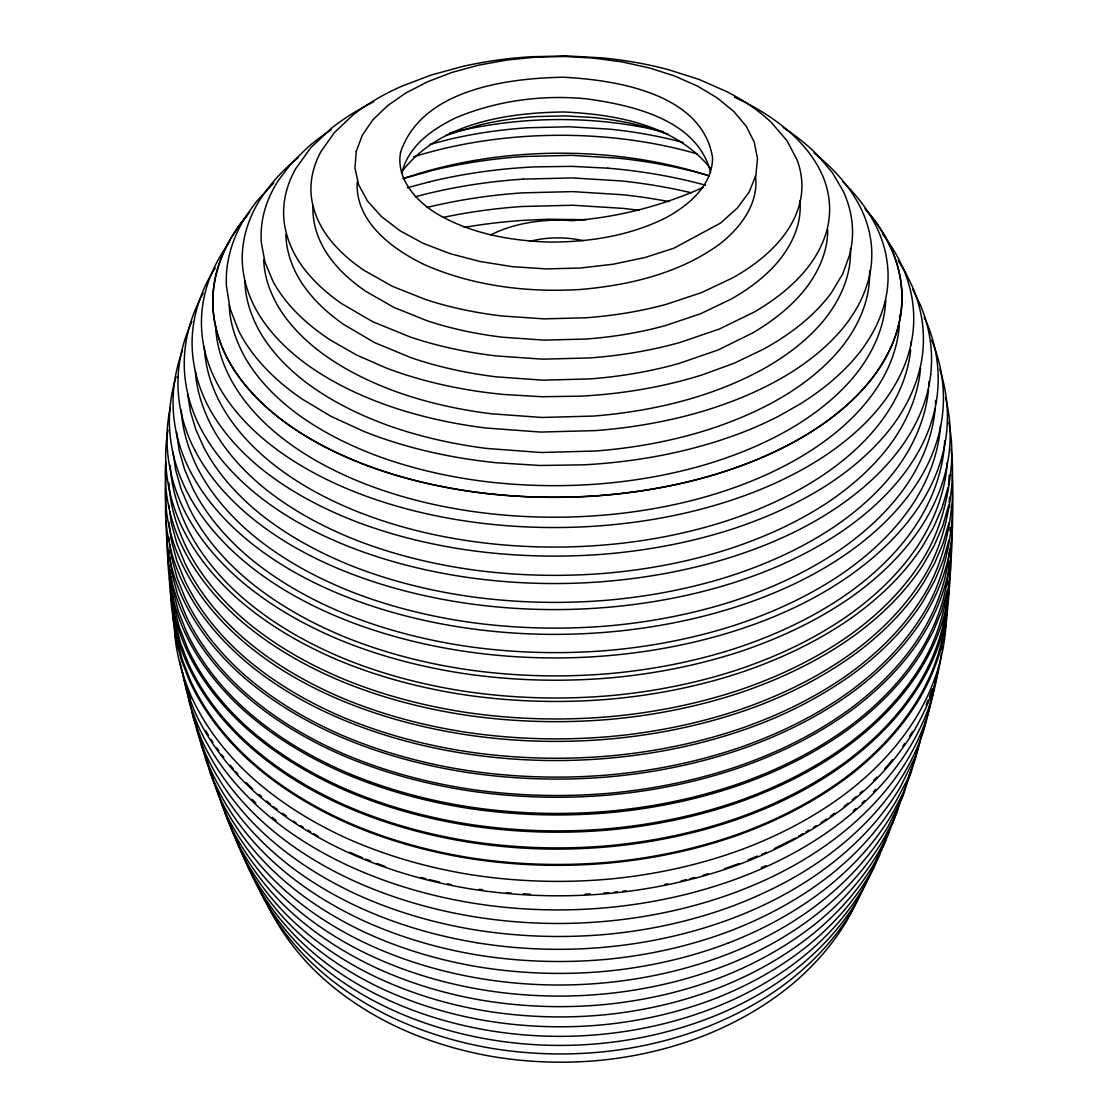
<?xml version="1.0" encoding="UTF-8"?>
<svg xmlns="http://www.w3.org/2000/svg" width="1118" height="1118" viewBox="0 0 1118 1118"><rect width="100%" height="100%" fill="white"/><g stroke="black" fill="none" stroke-linecap="round" stroke-linejoin="round"><path stroke-width="1.5" d="M178.083 377.129C176.91 402.312 183.128 427.509 194.686 449.827M357.173 182.206C355.244 221.825 392.334 249.174 424.435 264.645C473.152 286.124 527.277 292.664 580.13 289.506C629.057 285.3 679.045 273.561 719.391 244.297C740.158 228.212 759.038 203.783 755.516 176.113M938.17 668.857C934.704 695.899 924.838 721.865 910.932 745.217A384.718 267.775 -0.6 0 1 842.259 821.241C810.788 845.781 775.095 864.535 737.754 878.427A384.452 267.398 -0.5 0 1 608.863 907.481C563.724 911.785 518.053 910.387 473.277 903.19A384.48 267.44 -0.4 0 1 349.864 866.38C315.248 850.505 282.644 829.835 254.876 803.66M930.665 700.469L931.042 697.464M930.707 374.446C927.842 399.937 917.389 424.127 902.659 444.992A378.82 225.207 -0.6 0 1 834.839 508.872C803.157 529.904 768.094 545.416 731.927 556.946A378.555 224.9 -0.5 0 1 605.215 581.444M945.94 616.325C943.047 645.98 932.789 674.489 917.529 699.98A392.278 266.727 -0.6 0 1 847.696 775.878M941.384 653.164C938.295 680.694 927.926 706.897 914.091 730.725A388.407 268.292 -0.6 0 1 844.887 806.944C812.94 831.415 777.01 850.211 739.389 864.312A388.114 267.887 -0.5 0 1 609.226 893.478C563.598 897.614 517.55 896.231 472.271 889.187A388.142 267.929 -0.4 0 1 347.656 852.265C312.816 836.166 279.989 815.497 251.802 789.35A388.477 268.376 -0.4 0 1 194.239 710.391L186.203 689.457L179.886 661.856M941.873 649.907L942.362 646.637M947.142 600.785C944.249 630.328 933.963 658.712 918.689 684.062A393.62 265.469 -0.6 0 1 848.632 759.653C816.154 784.025 779.707 802.64 741.639 816.601A393.326 265.078 -0.5 0 1 609.52 845.599C563.206 849.708 516.46 848.352 470.468 841.365A393.354 265.106 -0.4 0 1 344.023 804.722C308.806 788.805 275.545 768.359 246.882 742.324A393.704 265.567 -0.4 0 1 188.704 664.064L180.613 643.339L175.163 622.446L173.206 607.968M951.781 485.464C948.497 519.465 939.721 553.27 920.603 581.975A396.555 253.618 -0.6 0 1 850.043 654.296C817.076 677.788 780.364 695.522 742.212 708.84A396.247 253.227 -0.5 0 1 608.975 736.65C562.256 740.605 515.16 739.333 468.749 732.653A396.275 253.269 -0.5 0 1 341.283 697.646C306.053 682.525 272.54 663.086 243.444 637.987A396.624 253.702 -0.4 0 1 184.945 563.192L176.84 543.376L171.389 523.406L169.754 511.751M925.187 723.416L925.732 720.411M930.12 703.474C926.095 728.181 916.774 751.827 904.085 773.349A377.311 266.489 -0.6 0 1 836.613 848.786C805.882 873.172 770.721 891.367 734.219 905.454A377.297 266.266 -0.5 0 1 608.108 934.215C563.919 938.281 519.297 936.898 475.471 929.952A377.325 266.308 -0.4 0 1 354.672 893.478C320.726 877.532 288.835 857.045 261.5 831.275A377.632 266.741 -0.4 0 1 205.251 753.057L197.341 732.29L191.933 711.341M934.327 686.298C930.414 712.152 920.939 736.986 907.606 759.429A381.112 267.23 -0.6 0 1 839.506 835.188C808.37 859.602 773.027 878.287 736.035 892.136A380.847 266.853 -0.5 0 1 608.485 921.05C563.835 925.341 518.64 923.943 474.353 916.774A380.875 266.895 -0.4 0 1 352.212 880.118C317.889 864.284 285.593 843.685 258.104 817.635M924.907 724.911L915.488 756.257L900.395 786.988A373.314 265.539 -0.6 0 1 833.567 862.034C803.129 886.141 768.541 904.658 732.29 918.367A373.063 265.176 -0.5 0 1 607.661 946.946C564.031 951.166 519.87 949.783 476.617 942.712M911.156 769.673L902.953 796.058L888.237 826.23A360.206 261.5 -0.6 0 1 823.547 899.752C794.283 923.244 760.967 941.398 725.987 954.814A359.968 261.165 -0.5 0 1 606.208 982.694C564.311 986.817 521.882 985.447 480.335 978.543A359.996 261.193 -0.4 0 1 365.516 943.117C332.982 927.716 302.489 907.69 276.607 882.591A360.262 261.584 -0.4 0 1 222.454 806.232L212.21 777.15M916.648 752.023L911.044 772.748L902.981 793.263L892.471 813.415A365.013 263.219 -0.6 0 1 827.04 887.51C797.232 911.086 763.566 929.351 728.181 943.047M920.435 740.186L915.237 759.415L907.117 780.057L896.524 800.334A369.387 264.561 -0.6 0 1 830.381 874.947C800.181 898.704 766.096 917.109 730.292 930.903A369.136 264.197 -0.5 0 1 607.228 959.272C564.115 963.283 520.583 961.913 477.819 955.065A369.15 264.225 -0.4 0 1 359.884 919.052C326.638 903.26 295.459 882.996 268.753 857.59A369.457 264.659 -0.4 0 1 213.496 780.182L205.684 759.597L201.547 743.624M892.36 823.659L894.19 816.965M899.85 801.941L897.307 811.291L884.576 843.517L874.486 862.998A345.63 255.77 -0.6 0 1 812.241 934.452C784.137 957.036 752.344 974.63 718.846 987.823A345.406 255.435 -0.5 0 1 604.531 1014.795C564.52 1018.61 524.104 1017.296 484.443 1010.77A345.42 255.463 -0.4 0 1 374.768 976.461C343.589 961.312 314.451 941.901 289.534 917.738A345.686 255.84 -0.3 0 1 237.268 843.461L230.322 825.182M934.299 682.315L935.612 677.438M887.217 835.803L888.572 830.828M947.463 590.08L941.677 610.917L933.195 631.586L922.029 651.948A397.393 263.555 -0.6 0 1 851.357 727.091C818.488 751.408 781.678 769.897 743.302 783.774A397.1 263.149 -0.5 0 1 609.757 812.646C562.927 816.741 515.678 815.399 469.183 808.454A397.128 263.191 -0.4 0 1 341.409 772.007C305.927 756.201 272.331 735.91 243.347 709.944A397.477 263.652 -0.4 0 1 184.708 632.187C172.983 606.277 166.903 577.894 168.035 549.427M948.958 540.148L943.159 560.551L934.662 580.787L923.44 600.715A399.336 257.839 -0.6 0 1 852.461 674.294C819.242 698.079 782.418 716.568 743.819 729.844A398.777 257.308 -0.5 0 1 609.52 758.144C562.466 762.35 514.923 761.037 468.19 754.063A398.805 257.336 -0.5 0 1 339.718 718.385C304.138 703.152 270.29 683.294 241.195 657.636A399.14 257.769 -0.4 0 1 182.36 581.514C170.425 556.373 164.318 528.409 165.702 500.557A399.657 258.426 -0.4 0 1 165.911 497.217M948.93 522.958L943.131 543.18L934.62 563.22L923.412 582.967A399.461 255.519 -0.6 0 1 852.391 655.903C819.131 679.506 782.293 697.814 743.722 710.964A398.902 254.988 -0.5 0 1 609.38 739.026C562.298 743.19 514.741 741.891 467.981 734.987A398.93 255.016 -0.5 0 1 339.481 699.63C303.928 684.565 270.081 664.917 240.929 639.454A399.266 255.435 -0.4 0 1 182.08 564.017C170.16 539.128 164.039 511.401 165.436 483.787A399.769 256.092 -0.4 0 1 165.911 477.162M948.623 505.476L942.823 525.502L934.313 545.346L923.105 564.897A399.308 252.975 -0.6 0 1 852.112 637.106C818.865 660.612 781.887 678.319 743.47 691.609A399 252.584 -0.5 0 1 609.198 719.419C562.116 723.374 514.657 722.102 467.869 715.436A399.028 252.626 -0.5 0 1 339.425 680.457C303.984 665.364 270.235 645.98 240.915 620.867A399.378 253.059 -0.4 0 1 182.08 546.213C170.383 521.477 164.248 494.17 165.436 466.765A399.923 253.744 -0.4 0 1 165.771 461.846M947.938 487.7L942.139 507.488L933.642 527.123L922.434 546.45A398.777 250.166 -0.6 0 1 851.511 617.849M904.7 789.937L894.134 818.893L883.835 838.752M401.921 172.955C408.084 146.053 432.54 128.975 456.018 117.725C496.825 100.62 541.951 94.625 585.944 98.775C632.369 105.036 697.339 119.696 710.531 172.158M880.104 852.587L874.248 867.135L864.41 886.183A334.548 250.6 -0.6 0 1 803.94 955.946C776.912 978.04 746.083 995.23 713.619 1007.947A334.338 250.292 -0.5 0 1 603.245 1034.178C564.674 1038.049 525.6 1036.763 487.392 1030.251A334.366 250.32 -0.4 0 1 381.448 996.837C351.178 982.219 322.892 963.213 298.925 939.581A334.589 250.67 -0.4 0 1 248.042 866.995L244.087 857.352M872.851 869.007L875.17 862.593M886.616 837.312L879.503 855.438L869.538 874.723A340.305 253.367 -0.6 0 1 808.16 945.367C780.532 967.643 749.256 985.028 716.289 998.081A340.082 253.045 -0.5 0 1 603.916 1024.689C564.59 1028.448 524.873 1027.149 485.897 1020.706A340.11 253.073 -0.4 0 1 378.052 986.831C347.363 971.863 318.672 952.662 294.146 928.82A340.361 253.451 -0.3 0 1 242.564 855.368L237.98 843.307M857.31 900.675L859.756 894.47M926.109 704.927L928.038 700.092M929.324 696.877L932.524 688.814M866.478 881.892L853.579 908.291A322.878 244.716 -0.6 0 1 795.052 976.112C769.086 997.619 739.208 1013.942 708.015 1026.548A322.906 244.562 -0.5 0 1 601.889 1051.954C564.786 1055.546 527.277 1054.302 490.509 1048.139A322.92 244.59 -0.4 0 1 388.575 1015.759C359.409 1001.379 332.214 982.96 308.945 960.166A323.144 244.94 -0.3 0 1 260.284 891.13M872.166 870.601L859.085 897.377A328.818 247.777 -0.6 0 1 799.566 966.19C773.027 987.949 742.757 1004.9 710.866 1017.436A328.622 247.469 -0.5 0 1 602.574 1043.276C564.744 1047.077 526.41 1045.805 488.929 1039.391A328.636 247.497 -0.4 0 1 384.955 1006.48C355.189 992.057 327.406 973.303 303.844 950.034A328.86 247.847 -0.4 0 1 253.73 878.413L250.46 870.461M889.453 831.331L879.251 851.008A350.772 257.937 -0.6 0 1 816.154 923.216C787.603 946.066 755.321 963.856 721.32 977.202A350.535 257.601 -0.5 0 1 605.117 1004.495C564.45 1008.352 523.364 1007.025 483.046 1000.428A350.549 257.629 -0.4 0 1 371.581 965.714C339.956 950.412 310.371 930.791 285.076 906.335A350.828 258.02 -0.3 0 1 232.139 831.303L224.564 811.319M856.514 902.198L847.877 918.954A316.953 241.572 -0.6 0 1 790.398 985.685C764.754 1006.577 735.728 1022.97 705.067 1035.268A316.757 241.278 -0.5 0 1 601.149 1060.241C564.842 1063.763 528.129 1062.533 492.144 1056.482A316.771 241.306 -0.4 0 1 392.306 1024.661C363.685 1010.518 337.021 992.393 314.214 969.991A316.995 241.642 -0.3 0 1 265.665 900.493M401.46 172.172C438.424 123.343 506.049 112.694 563.654 111.982C615.962 114.302 675.691 125.076 710.279 168.189M215.313 267.929L211.735 273.449A371.511 218.597 -0.4 0 0 192.142 338.88C191.402 362.651 197.607 386.171 208.661 407.134A371.05 218.052 -0.4 0 0 264.002 470.86C291.616 492.395 322.878 508.718 355.44 521.393A370.757 217.703 -0.5 0 0 473.878 550.908C516.977 556.512 560.593 557.547 603.902 554.179A370.729 217.675 -0.5 0 0 727.608 530.589C762.895 519.353 797.092 504.414 828.242 484.29A370.994 217.968 -0.6 0 0 894.749 422.674C909.074 402.452 919.359 379.226 922.504 354.518A371.442 218.499 -0.6 0 0 912.847 287.606L905.203 271.856L898.229 260.815M247.344 215.313L239.741 224.774L230.601 238.833A350.018 200.933 -0.4 0 0 212.881 299.135C212.462 321.048 218.639 342.625 229.232 361.729A349.613 200.457 -0.4 0 0 281.862 419.893M273.868 182.877L256.525 201.506L246.994 214.628A335.12 189.892 -0.4 0 0 226.451 286.068L230.015 308.4L238.539 330.593A334.813 189.543 -0.4 0 0 302.042 398.986L330.998 416.357L364.105 431.52A334.617 189.319 -0.5 0 0 496.462 462.754L539.98 465.479L583.848 464.836A334.603 189.305 -0.5 0 0 721.865 439.751L734.233 435.489A323.312 183.562 -0.4 0 0 779.763 415.589L799.887 404.129A335.735 190.004 -0.6 0 0 860.636 351.108C873.801 333.765 883.583 313.683 886.937 292.05A336.099 190.423 -0.6 0 0 879.489 233.62C871.146 213.72 857.925 196.293 842.469 181.382M298.143 157.638C282.113 170.635 267.915 186.021 257.447 203.867A319.804 178.824 -0.4 0 0 242.215 257.727C242.201 277.32 248.238 296.452 258.146 313.25A319.455 178.433 -0.4 0 0 306.863 364.496C330.872 381.755 357.69 394.696 385.43 404.744A319.231 178.181 -0.5 0 0 486.037 428.04L540.707 432.065L595.978 430.57A319.217 178.167 -0.5 0 0 700.832 411.843C730.851 402.941 760.058 391.076 786.974 374.977A319.413 178.377 -0.6 0 0 845.012 325.52C857.618 309.351 867.135 290.568 870.545 270.221A319.748 178.754 -0.6 0 0 864.018 215.327C856.234 196.558 843.769 180.124 829.193 166.093A320.083 179.132 -0.6 0 0 813.988 152.998M820.933 822.918L826.398 819.019M830.492 816.112L834.587 813.191M847.696 775.878C815.357 800.32 779.05 819.019 741.094 833.05A391.985 266.336 -0.5 0 1 609.492 862.146C563.346 866.268 516.768 864.899 470.971 857.883A392.013 266.363 -0.4 0 1 345.001 821.087C309.868 805.086 276.719 784.543 248.196 758.437A392.348 266.825 -0.4 0 1 190.158 679.842L182.094 659.019L176.644 638.029L175.344 628.33M851.511 617.863C818.264 641.117 781.342 658.614 743.023 671.75A398.469 249.775 -0.5 0 1 608.961 699.239C561.935 703.152 514.559 701.894 467.827 695.312A398.511 249.817 -0.5 0 1 339.579 660.752C304.222 645.855 270.542 626.709 241.208 601.847A398.86 250.25 -0.4 0 1 182.444 528.031C170.761 503.603 164.625 476.589 165.813 449.478A399.392 250.921 -0.4 0 1 167.98 430.137M798.531 836.292L803.017 833.609M805.994 831.834L808.985 830.045M813.471 827.376L816.461 825.587M774.229 848.646L795.541 838.067M703.18 187.419C661.73 205.978 617.206 217.521 571.871 220.679A100.117 57.046 -0.5 0 0 490.55 235.018M761.274 867.624L766.096 865.639M748.138 859.84L757.361 856.067M761.987 854.18L766.599 852.293M445.551 135.502L480.544 124.769A200.178 110.151 -0.5 0 1 536.319 116.579L565.079 115.895L593.672 117.558A200.178 110.137 -0.5 0 1 648.147 127.676L668.34 134.314M403.36 178.545L433.183 170.202A343.044 204.231 -0.5 0 1 524.426 156.478L571.256 155.332L617.849 158.155A343.016 204.217 -0.5 0 1 707.317 175.205M449.562 133.14C519.199 115.797 593.253 114.805 663.1 131.644M407.259 187.754L429.633 181.773M429.815 144.432L448.695 139.498A294.244 168.776 -0.5 0 1 528.213 127.745L569.076 126.767L609.743 129.171A294.23 168.748 -0.5 0 1 682.958 142.447M415.169 196.796L426.713 193.833A363.937 221.699 -0.5 0 1 522.931 179.146M605.215 581.458C560.859 585.091 516.111 584.015 471.992 578.034A378.569 224.928 -0.5 0 1 350.717 547.331C317.344 534.306 285.3 517.313 257.266 494.855A378.876 225.291 -0.4 0 1 200.933 428.795C189.515 407.176 183.296 382.691 184.358 358.179A379.337 225.836 -0.4 0 1 200.346 298.66M585.105 894.218L590.248 893.883M603.958 893.016L609.1 892.681M522.917 179.132L572.262 177.93L621.37 180.948A363.909 221.671 -0.5 0 1 691.259 192.771M586.531 219.715L547.694 219.24L522.372 220.428A375.438 236.052 -0.5 0 0 464.054 227.401M506.216 892.723L511.345 893.044M523.322 893.799L530.156 894.246M607.829 168.175L571.787 166.358L535.62 166.862A353.749 213.021 -0.5 0 0 429.647 181.787M479.245 889.271L482.613 889.69M734.386 97.154L744.826 102.129A277.557 151.028 -0.6 0 1 794.465 136.466C806.819 148.401 817.37 162.389 823.742 178.433A277.292 150.748 -0.6 0 1 828.131 224.816C824.679 242.033 816 257.699 804.848 271.101A277.04 150.469 -0.6 0 1 753.993 312.16L719.391 329.027L679.688 342.555A276.901 150.315 -0.5 0 1 589.899 357.928L542.677 359.171L495.931 355.901A276.915 150.329 -0.5 0 1 409.663 336.798L372.783 321.746L341.633 303.621A277.082 150.511 -0.4 0 1 298.66 261.011C289.786 247.064 284.07 231.035 283.609 214.432A277.334 150.79 -0.4 0 1 295.641 168.804L310.748 147.716L331.319 128.36A277.585 151.056 -0.4 0 1 373.691 101.78M340.697 754.566C305.172 738.872 271.506 718.72 242.41 692.88A398.371 261.947 -0.4 0 1 183.687 615.599C171.948 589.885 165.855 561.669 167.015 533.37M300.407 825.601L303.355 827.376M307.785 830.031L310.734 831.806M313.697 833.581L318.127 836.25M281.862 419.893C308.009 439.528 337.412 454.327 367.948 465.829A349.347 200.15 -0.5 0 0 478.923 492.549C519.241 497.622 560.006 498.544 600.52 495.484A349.319 200.122 -0.5 0 0 716.331 474.074C749.395 463.886 781.51 450.316 810.913 431.981A349.557 200.388 -0.6 0 0 873.955 375.788C887.566 357.383 897.572 336.127 900.842 313.347A349.948 200.849 -0.6 0 0 892.569 251.774M273.113 806.497L277.152 809.39M282.533 813.261L286.557 816.168M293.279 821.003L295.977 822.946M259.013 794.367L261.57 796.575M266.699 800.977L270.556 804.289M272.387 817.314L276.202 820.612M865.975 209.723L876.652 223.195L885.526 237.24L892.569 251.774M912.623 289.031L920.519 305.298M211.456 425.93C202.819 408.867 196.475 390.336 195.371 371.134M924.223 317.191L926.752 322.809A385.822 232.292 -0.6 0 1 937.373 393.927C934.592 420.13 924.055 445.048 909.116 466.597A385.361 231.733 -0.6 0 1 840.261 532.489C808.062 554.165 772.356 570.208 735.49 582.115A385.095 231.412 -0.5 0 1 606.333 607.423C561.096 611.197 515.468 610.051 470.496 603.874A385.123 231.44 -0.5 0 1 346.901 572.136C312.886 558.679 280.269 541.098 251.829 517.955A385.43 231.803 -0.4 0 1 194.686 449.827M187.726 690.826L190.815 698.862M257.196 883.29L259.586 889.579M217.046 790.035L227.206 818.893A355.524 259.823 -0.4 0 0 280.772 894.61C306.276 919.471 336.378 939.316 368.479 954.604A355.258 259.432 -0.4 0 0 481.662 989.668C522.581 996.543 564.394 997.857 605.676 993.804A355.231 259.404 -0.5 0 0 723.695 966.19C758.228 952.899 791.055 934.9 819.913 911.659A355.468 259.739 -0.6 0 0 883.821 838.752M222.803 804.583L224.117 809.642M206.019 757.012L210.128 772.887L217.884 793.347A365.083 263.303 -0.4 0 0 272.61 870.251C298.981 895.462 329.782 915.586 362.651 931.28A364.789 262.884 -0.4 0 0 479.063 967C521.24 973.806 564.199 975.162 606.739 971.193A364.761 262.856 -0.5 0 0 728.181 943.047M185.868 684.37L187.111 689.233M195.538 722.214L201.408 746.069L209.276 766.738A373.37 265.623 -0.4 0 0 265.05 844.579C291.91 870.335 323.563 890.739 357.201 906.446A373.091 265.218 -0.4 0 0 476.617 942.698M186.776 689.736L193.442 718.259L201.38 739.096A381.168 267.314 -0.4 0 0 258.118 817.621M182.555 672.365L189.725 703.977L197.718 724.869A384.788 267.859 -0.4 0 0 254.89 803.646M187.67 394.179L190.535 411.969L195.902 429.731L203.769 447.34A376.417 226.283 -0.4 0 0 259.781 513.581C287.689 535.927 319.427 552.963 352.547 566.211A376.109 225.906 -0.5 0 0 472.886 596.956C516.67 602.812 561.012 603.902 605.034 600.394A376.081 225.878 -0.5 0 0 730.725 575.854C766.613 564.157 801.34 548.575 832.868 527.682A376.347 226.199 -0.6 0 0 900.228 463.635C914.748 442.518 925.075 418.398 928.164 392.851A376.808 226.758 -0.6 0 0 928.485 389.609M176.434 432.163L179.271 450.917L184.68 469.672L192.687 488.259A388.072 238.455 -0.4 0 0 250.139 558.343C278.787 581.975 311.545 600.073 345.825 614.145A387.75 238.064 -0.5 0 0 470.259 646.833C515.566 653.052 561.488 654.226 607.06 650.522A387.722 238.022 -0.5 0 0 737.083 624.473C774.243 612.049 810.103 595.503 842.525 573.408A388.002 238.372 -0.6 0 0 911.743 505.629C926.654 483.242 937.08 457.751 940.084 430.905A388.505 238.986 -0.6 0 0 940.517 425.776M173.01 452.133L175.61 469.7L181.032 488.846L189.082 507.824A391.929 243.361 -0.4 0 0 247.008 579.445C275.88 603.566 308.973 622.111 343.645 636.519A391.593 242.941 -0.5 0 0 469.448 669.962C515.258 676.334 561.697 677.536 607.787 673.749A391.566 242.913 -0.5 0 0 739.25 647.126C776.828 634.409 813.079 617.471 845.781 594.902A391.859 243.277 -0.6 0 0 915.6 525.642C930.651 502.723 941.104 476.701 944.067 449.324A392.348 243.892 -0.6 0 0 944.682 440.618M168.804 505.098L169.279 508.424M168.79 522.106L171.361 540.595L176.826 560.761L184.917 580.773A396.806 256.218 -0.4 0 0 243.458 656.308C272.526 681.631 306.053 701.279 341.339 716.582A396.457 255.77 -0.4 0 0 468.875 751.939C515.3 758.689 562.424 759.988 609.17 755.992A396.429 255.729 -0.5 0 0 742.464 727.916C780.671 714.458 817.412 696.528 850.351 672.84A396.722 256.12 -0.6 0 0 920.925 599.807C939.986 570.865 948.763 536.906 952.089 502.737A399.992 256.176 -0.6 0 0 952.27 474.353M168.804 537.143L169.265 540.539M169.74 543.935L171.613 557.505L177.077 577.852L185.183 598.046A396.694 258.496 -0.4 0 0 243.71 674.252C272.722 699.77 306.234 719.615 341.563 735.071A396.345 258.048 -0.4 0 0 469.071 770.763C515.468 777.569 562.592 778.869 609.324 774.858A396.317 258.02 -0.5 0 0 742.576 746.545C780.811 732.961 817.538 714.849 850.421 690.98A396.624 258.412 -0.6 0 0 920.966 617.304C939.986 588.166 948.763 554.053 952.117 519.744A399.867 258.51 -0.6 0 0 952.145 489.432M169.782 557.043L172.13 574.135L177.594 594.65L185.686 614.998A396.317 260.578 -0.4 0 0 244.185 691.818C273.127 717.504 306.625 737.531 341.954 753.113A395.982 260.131 -0.4 0 0 469.322 789.098C515.678 795.96 562.759 797.288 609.436 793.235A395.954 260.089 -0.5 0 0 742.534 764.712C780.769 751.016 817.468 732.751 850.281 708.714A396.247 260.48 -0.6 0 0 920.771 634.465C936.073 609.673 946.443 581.807 949.336 552.725A396.764 261.151 -0.6 0 0 949.615 549.301M170.076 569.831L170.551 573.282M171.026 576.72L172.899 590.5L178.363 611.155L186.454 631.656A395.688 262.451 -0.4 0 0 244.87 709.022C273.742 734.847 307.184 755.027 342.485 770.735A395.353 261.989 -0.4 0 0 469.644 806.972C515.901 813.89 562.913 815.218 609.506 811.151A395.325 261.961 -0.5 0 0 742.366 782.446C780.574 768.639 817.202 750.248 849.932 726.071A395.618 262.353 -0.6 0 0 920.31 651.319C935.626 626.318 945.968 598.242 948.847 568.992A396.135 263.023 -0.7 0 0 949.336 562.088M171.082 585.804L171.529 589.004M172.172 593.798L173.919 606.599L179.369 627.38L187.461 648.007A394.822 264.114 -0.4 0 0 245.778 725.848C274.553 751.785 307.911 772.119 343.184 787.938A394.472 263.652 -0.4 0 0 470.035 824.385C516.167 831.345 563.053 832.686 609.534 828.606A394.444 263.624 -0.5 0 0 742.072 799.733C780.224 785.842 816.769 767.339 849.387 743.051A394.738 264.016 -0.6 0 0 919.611 667.851C938.407 638.224 947.17 603.832 950.621 569.216A397.91 264.239 -0.7 0 0 951.041 543.362M172.34 601.526L172.773 604.754M174.464 621.86L174.897 625.102M172.815 617.15L175.652 638.21L181.102 659.271L189.18 680.149A393.354 267.523 -0.4 0 0 247.344 758.968C275.922 785.157 309.169 805.771 344.386 821.828A393.005 267.062 -0.4 0 0 470.72 858.722C516.642 865.779 563.346 867.149 609.631 863.012A392.977 267.02 -0.5 0 0 741.611 833.818C779.679 819.746 816.084 800.977 848.506 776.465A393.284 267.426 -0.6 0 0 918.493 700.343C933.782 674.783 944.039 646.19 946.932 616.465A393.788 268.11 -0.7 0 0 947.477 608.36M285.845 234.668C286.32 251.34 291.994 267.454 300.826 281.512A275 151.377 -0.4 0 0 343.533 324.346L374.46 342.555L411.047 357.69A274.846 151.196 -0.5 0 0 496.63 376.878L542.985 380.176L589.815 378.918A274.832 151.182 -0.5 0 0 678.864 363.49L718.273 349.92L752.596 332.968A274.972 151.349 -0.6 0 0 803.087 291.714C814.197 278.2 822.82 262.437 826.258 245.177A275.21 151.615 -0.6 0 0 827.739 229.959M263.708 259.516C264.169 276.705 270.29 293.223 278.983 307.883A297.891 166.261 -0.4 0 0 324.821 355.286C347.237 371.19 372.21 383.111 398.036 392.362A297.695 166.037 -0.5 0 0 491.305 413.772L541.909 417.461L593.057 416.078A297.681 166.023 -0.5 0 0 690.197 398.874C718.091 390.671 745.245 379.743 770.302 364.929A297.849 166.219 -0.6 0 0 824.707 319.231C836.613 304.25 845.697 286.851 849.135 267.901A298.143 166.54 -0.6 0 0 850.435 248.406M244.912 280.492C245.149 299.121 251.41 317.149 260.62 333.178A317.093 179.355 -0.4 0 0 309.029 384.648C332.829 401.949 359.437 414.96 387.01 425.064A316.869 179.104 -0.5 0 0 486.805 448.458L541.042 452.497L595.852 451.001A316.855 179.09 -0.5 0 0 699.854 432.219C729.663 423.275 758.647 411.354 785.311 395.227A317.037 179.299 -0.6 0 0 842.958 345.56C855.522 329.279 864.969 310.413 868.365 290.009A317.372 179.663 -0.6 0 0 869.566 270.696M229.26 304.655C229.665 323.312 236.164 341.311 245.066 357.55A333.318 190.982 -0.4 0 0 295.599 412.668C320.559 431.213 348.578 445.202 377.632 456.06A333.066 190.703 -0.5 0 0 482.99 481.257C521.212 486.023 559.852 486.889 598.256 484.01A333.052 190.689 -0.5 0 0 708.127 463.816C739.571 454.201 770.12 441.386 798.14 424.085A333.262 190.926 -0.6 0 0 858.47 370.869C871.579 353.414 881.305 333.234 884.659 311.545A333.625 191.346 -0.6 0 0 885.722 299.876M170.635 591.24C170.998 616.479 177.035 641.48 187.461 664.441A394.682 266.252 -0.4 0 0 245.806 742.967C274.385 769.268 307.869 789.811 343.24 805.617A394.361 265.818 -0.4 0 0 470.147 842.399C516.25 849.61 563.22 850.966 609.687 846.675A394.333 265.791 -0.5 0 0 742.282 817.565C780.532 803.73 817.174 785.004 849.624 760.394A394.612 266.168 -0.6 0 0 919.876 684.523C935.389 659.229 945.73 630.594 948.385 600.967A395.101 266.825 -0.6 0 0 949.112 583.512M181.284 410.054C182.346 430.332 188.704 449.953 197.551 468.107A382.943 232.782 -0.4 0 0 254.373 536.402C282.7 559.433 315.01 577.042 348.774 590.723A382.622 232.39 -0.5 0 0 471.391 622.502C516.027 628.554 561.25 629.686 606.138 626.08A382.594 232.362 -0.5 0 0 734.26 600.729C770.847 588.641 806.218 572.542 838.248 551.006A382.873 232.698 -0.6 0 0 906.642 484.96C921.386 463.173 931.769 438.326 934.816 412.081A383.348 233.271 -0.6 0 0 935.123 408.741M174.45 624.305C174.646 648.929 181.34 673.078 190.926 695.606A391.705 268.53 -0.4 0 0 248.895 774.69C277.334 800.935 310.427 821.618 345.518 837.731A391.37 268.068 -0.4 0 0 471.279 874.751C516.991 881.822 563.472 883.206 609.52 879.069A391.342 268.027 -0.5 0 0 740.899 849.806C778.827 835.677 815.064 816.853 847.318 792.299A391.635 268.432 -0.6 0 0 917.04 715.939C932.314 690.253 942.53 661.576 945.437 631.768A392.125 269.117 -0.7 0 0 946.107 620.378M172.647 606.683L172.731 611.923M170.257 465.312C171.278 486.707 177.636 507.488 186.65 526.83A394.57 247.511 -0.4 0 0 244.898 599.737C273.924 624.263 307.24 643.157 342.206 657.859A394.221 247.092 -0.5 0 0 468.945 691.944C515.091 698.443 561.893 699.672 608.332 695.829A394.207 247.05 -0.5 0 0 740.801 668.704C778.687 655.749 815.19 638.49 848.073 615.529A394.5 247.427 -0.6 0 0 918.311 545.025C933.46 521.659 943.913 495.176 946.848 467.38A395.003 248.056 -0.6 0 0 947.239 462.503M168.916 482.892C169.922 504.567 176.281 525.642 185.322 545.263A396.079 250.935 -0.4 0 0 243.752 619.218C272.848 644.08 306.304 663.267 341.437 678.207A395.73 250.502 -0.5 0 0 468.721 712.809C515.063 719.405 562.088 720.663 608.723 716.75A395.702 250.46 -0.5 0 0 741.751 689.247C779.833 676.083 816.475 658.558 849.456 635.303A396.01 250.837 -0.6 0 0 919.918 563.779C939.078 535.326 947.868 501.716 951.111 467.897A399.294 250.809 -0.6 0 0 948.847 422.436M169.265 550.224L169.307 553.62M169.293 565.247L169.363 570.432M169.461 577.349C169.489 601.931 176.253 626.038 185.979 648.468A396.331 265.148 -0.4 0 0 244.479 726.644C273.351 752.707 306.849 773.125 342.262 789.029A395.982 264.687 -0.4 0 0 469.644 825.657C515.985 832.644 563.067 834 609.743 829.891A395.954 264.645 -0.5 0 0 742.855 800.879C781.077 786.806 818.041 768.611 850.588 743.931A395.982 264.882 -0.6 0 0 921.064 668.396C936.591 643.241 946.96 614.746 949.615 585.217A396.471 265.525 -0.6 0 0 950.146 560.943M166.275 520.485C165.324 547.471 171.767 574.233 182.891 598.717A399.028 260.047 -0.4 0 0 241.698 675.454C270.877 701.154 304.599 721.138 340.138 736.692A398.679 259.6 -0.4 0 0 468.456 772.65C515.174 779.525 562.62 780.839 609.659 776.786A398.651 259.558 -0.5 0 0 743.777 748.263C782.265 734.582 819.215 716.345 852.307 692.294A398.944 259.949 -0.6 0 0 923.216 618.114C938.575 593.392 949 565.554 951.879 536.486A399.475 260.634 -0.6 0 0 952.173 509.305M882.954 234.514A356.153 206.956 -0.5 0 1 560.873 527.5A356.153 206.956 -0.5 0 1 229.595 241.809M413.576 156.841A307.995 178.6 -0.5 0 1 697.464 153.991M911.226 341.577A353.567 207.836 -0.5 0 1 911.058 344.973M910.625 350.088A353.567 207.836 -0.5 0 1 551.37 547.065A353.567 207.836 -0.5 0 1 204.314 346.636M403.165 178.684A305.759 179.369 -0.5 0 1 709.287 175.945M865.011 208.591A344.651 197.774 -0.5 0 1 557.407 497.356A344.651 197.774 -0.5 0 1 249.789 212.196M529.96 241.32A67.066 38.208 -0.5 0 1 583.121 240.677M899.375 324.793A342.122 198.669 -0.5 0 1 555.59 517.215A342.122 198.669 -0.5 0 1 215.606 326.456M899.669 315.066A342.122 198.669 -0.5 0 1 899.669 318.295M331.221 129.702A299.736 165.422 -0.5 0 0 307.785 147.283L291.435 163.284L278.382 180.403A299.498 165.157 -0.4 0 0 261.36 242.774L264.966 262.157L273.002 281.359A299.247 164.891 -0.4 0 0 330.579 340.151L356.488 354.979L385.989 367.906A299.093 164.723 -0.5 0 0 503.184 394.43L541.601 396.736L580.312 396.177A299.079 164.709 -0.5 0 0 702.356 374.823L734.302 363.168L763.035 349.403A299.219 164.863 -0.5 0 0 831.387 292.706L842.818 273.714L849.806 254.331A299.456 165.115 -0.6 0 0 843.014 190.843L832.658 173.122L818.767 156.394A299.694 165.38 -0.6 0 0 783.229 127.48M313.068 205.516A247.497 134.426 -0.4 0 0 312.998 212.462C313.697 227.303 319.077 241.516 327.183 253.856A247.288 134.202 -0.4 0 0 365.991 291.449L393.829 307.366L426.615 320.573A247.162 134.062 -0.5 0 0 503.002 337.259L544.284 340.124L586 339.034A247.148 134.048 -0.5 0 0 665.392 325.576L700.637 313.739L731.451 298.925A247.26 134.174 -0.5 0 0 777.136 262.758C787.254 250.893 795.233 237.03 798.615 221.713A247.455 134.384 -0.6 0 0 799.999 200.779M182.541 350.409A391.076 238.12 -0.4 0 0 173.206 395.716C171.92 421.486 178.139 447.312 189.794 470.259A390.573 237.519 -0.4 0 0 247.581 540.176C276.342 563.933 309.42 581.989 343.939 595.852A390.266 237.128 -0.5 0 0 469.364 628.484C514.993 634.856 561.334 636.016 607.256 632.159A390.238 237.1 -0.5 0 0 738.341 606.138C775.766 593.91 811.975 577.391 844.565 555.171A390.517 237.435 -0.6 0 0 914.231 487.532C929.365 465.381 939.917 439.821 942.67 413.017A390.993 238.008 -0.6 0 0 931.671 340.165M607.829 168.189A353.316 212.727 -0.5 0 1 705.598 185.225M178.097 377.129A385.906 232.39 -0.4 0 1 191.891 321.523M935.584 400.412A383.348 233.271 -0.6 0 1 935.459 403.738M201.044 297.304A379.337 225.836 -0.4 0 1 203.197 293.265M920.505 305.298A379.254 225.738 -0.6 0 1 930.693 374.446M928.96 381.517A376.808 226.758 -0.6 0 1 928.737 386.367M951.097 449.184A399.825 253.632 -0.6 0 1 951.781 485.464M949.587 497.37A397.072 254.275 -0.6 0 1 949.196 502.373M949.14 475.164A396.513 251.494 -0.6 0 1 948.497 485.044M948.399 581.542A395.255 264.7 -0.7 0 1 948.12 585.007M427.132 207.417A368.339 226.8 -0.5 0 1 522.693 192.855L572.542 191.611L622.167 194.7A368.311 226.772 -0.5 0 1 669.081 201.645M176.071 376.78A394.934 243.067 -0.4 0 0 169.573 413.967C168.231 440.254 174.436 466.611 186.189 490.075A394.43 242.452 -0.4 0 0 244.437 561.543C273.421 585.804 306.835 604.293 341.759 618.506A394.109 242.047 -0.5 0 0 468.54 651.906C514.685 658.432 561.557 659.62 607.982 655.679A394.081 242.019 -0.5 0 0 740.507 629.071C778.38 616.563 814.966 599.639 847.835 576.93A394.361 242.368 -0.6 0 0 918.102 507.796C933.376 485.128 943.941 459.009 946.666 431.702A394.85 242.969 -0.6 0 0 939.777 369.289M639.426 210.38A372.629 231.887 -0.5 0 0 622.908 208.381L572.821 205.237L522.483 206.481A372.643 231.915 -0.5 0 0 443.455 217.353M170.174 408.084A397.882 247.455 -0.4 0 0 167.127 431.883C165.967 458.646 172.13 485.296 183.757 509.347A397.351 246.798 -0.4 0 0 242.34 582.101C271.604 606.627 305.158 625.479 340.319 640.139A397.002 246.365 -0.5 0 0 468.051 674.168C514.573 680.666 561.753 681.882 608.569 678.025A396.974 246.337 -0.5 0 0 742.072 650.928C780.21 638.001 816.979 620.769 850.141 597.823A397.281 246.701 -0.6 0 0 920.813 527.43C936.032 504.162 946.541 477.735 949.462 449.981A397.798 247.344 -0.6 0 0 945.618 397.756M950.132 527.71A397.142 259.069 -0.6 0 1 949.951 531.106M949.475 504.148A397.142 259.069 -0.6 0 1 949.769 507.488M340.697 754.566A398.022 261.5 -0.4 0 0 468.791 790.775C515.412 797.693 562.773 799.021 609.729 794.954A397.994 261.458 -0.5 0 0 743.61 766.235C782.055 752.456 818.935 734.079 851.93 709.888A398.301 261.85 -0.6 0 0 922.741 635.192C938.1 610.26 948.497 582.212 951.376 552.977A398.819 262.534 -0.6 0 0 952.005 532.392M211.456 425.93A368.367 218.918 -0.4 0 0 266.475 489.866C293.838 511.415 324.891 527.808 357.243 540.553A368.074 218.569 -0.5 0 0 474.745 570.138C517.48 575.756 560.747 576.804 603.706 573.422A368.046 218.541 -0.5 0 0 726.42 549.79C761.47 538.527 795.401 523.531 826.286 503.379A368.311 218.848 -0.6 0 0 892.36 441.596C906.628 421.262 916.844 397.952 920.002 373.202A368.744 219.38 -0.6 0 0 920.505 368.018M252.598 788.847A387.555 267.733 -0.4 0 1 246.295 782.74M237.91 774.005A387.555 267.733 -0.4 0 1 235.618 771.476M233.369 768.932A387.555 267.733 -0.4 0 1 230.07 765.103M223.782 757.319A387.555 267.733 -0.4 0 1 221.769 754.706M218.835 750.765A387.555 267.733 -0.4 0 1 216.808 747.928M212.909 742.226A387.555 267.733 -0.4 0 1 211.036 739.347M208.311 735.015A387.555 267.733 -0.4 0 1 205.712 730.669M450.987 884.492A387.233 267.286 -0.4 0 1 447.717 883.807M439.57 882.032A387.233 267.286 -0.4 0 1 429.382 879.614M426.014 878.762A387.233 267.286 -0.4 0 1 420.969 877.448M385.053 866.366A387.233 267.286 -0.4 0 1 377.171 863.515M370.589 861.014A387.233 267.286 -0.4 0 1 365.712 859.071M362.484 857.758A387.233 267.286 -0.4 0 1 349.78 852.293M738.914 863.599A387.205 267.244 -0.5 0 1 724.506 868.644M708.127 873.759A387.205 267.244 -0.5 0 1 703.138 875.198M694.753 877.49A387.205 267.244 -0.5 0 1 689.694 878.804M686.298 879.642A387.205 267.244 -0.5 0 1 681.183 880.872M667.851 883.821A387.205 267.244 -0.5 0 1 664.553 884.492M626.094 890.794A387.205 267.244 -0.5 0 1 622.698 891.214M617.611 891.801A387.205 267.244 -0.5 0 1 614.201 892.164M912.316 731.843A387.485 267.635 -0.6 0 1 909.591 736.189M904.783 743.4A387.485 267.635 -0.6 0 1 902.771 746.251M892.471 759.709A387.485 267.635 -0.6 0 1 884.743 768.737M876.931 777.122A387.485 267.635 -0.6 0 1 873.465 780.63M862.579 790.971A387.485 267.635 -0.6 0 1 860.049 793.221M856.206 796.575A387.485 267.635 -0.6 0 1 852.265 799.887M848.241 803.157A387.485 267.635 -0.6 0 1 844.146 806.385M255.868 803.031A383.907 267.216 -0.4 0 1 252.081 799.384M875.799 789.35A383.837 267.132 -0.6 0 1 873.396 791.851M864.675 800.488A383.837 267.132 -0.6 0 1 862.09 802.92M855.857 808.538A383.837 267.132 -0.6 0 1 853.3 810.76M400.579 152.216C395.8 178.307 415.519 200.499 436.188 213.314C469.979 233.41 509.668 240.705 548.519 242.061C588.753 242.285 629.783 235.94 665.993 217.675C688.59 205.46 712.278 185.672 712.585 157.792C702.425 93.479 616.074 79.867 562.941 77.226C506.133 78.344 421.724 89.636 400.579 152.216M356.251 151.419L354.951 168.077L358.668 184.791L367.556 201.1L381.49 216.599L400.132 230.839L423.177 243.347L450.135 253.674L480.223 261.542L512.547 266.685L546.171 268.907L580.13 268.041L613.363 264.183L644.904 257.531L673.791 248.252L720.509 223.069L737.293 208.06L749.172 192.017L755.866 175.372L757.501 158.602L754.245 142.112L746.279 126.306L733.855 111.534L717.476 98.091L697.66 86.198L674.881 76.094L649.6 68.002L622.419 61.979L593.951 58.122L564.758 56.487L535.382 57.172L506.412 60.106L478.406 65.207L451.979 72.432L427.705 81.712L406.1 92.85L387.625 105.637L372.853 119.836L362.302 135.222L356.251 151.419M800.292 201.058C796.896 216.333 788.847 230.112 778.701 241.865A249.146 133.349 -0.5 0 1 732.681 277.851L701.615 292.595L666.09 304.375A249.021 133.224 -0.5 0 1 586.042 317.764L543.991 318.868L502.359 316.017A249.034 133.238 -0.5 0 1 425.357 299.428L392.32 286.292L364.272 270.458A249.174 133.377 -0.4 0 1 325.212 233.061C317.079 220.833 311.656 206.69 310.972 191.933A249.384 133.601 -0.4 0 1 321.076 151.391L334.394 132.567L352.701 115.252A249.58 133.825 -0.5 0 1 401.669 86.254L431.059 75.06L462.936 66.367A249.691 133.95 -0.5 0 1 531.399 56.725L566.644 55.9L601.68 57.856A249.691 133.936 -0.5 0 1 668.648 69.721L699.211 79.49L726.882 91.69A249.552 133.797 -0.6 0 1 771.336 122.477L786.89 140.533L797.106 159.93A249.342 133.573 -0.6 0 1 800.292 201.058"/></g></svg>
